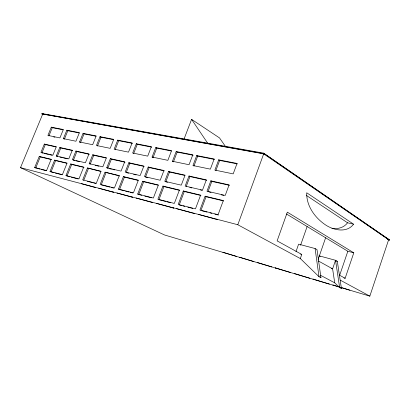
<?xml version="1.0" encoding="UTF-8"?>
<svg xmlns="http://www.w3.org/2000/svg" width="410" height="410" viewBox="0 0 410 410"><rect width="100%" height="100%" fill="white"/><g stroke="black" fill="none" stroke-linecap="round" stroke-linejoin="round"><path stroke-width="0.61" d="M387.64 239.65L387.932 238.779L263.533 153.13L43.737 113.857L41.789 113.857L263.691 153.858L237.81 224.741L300.325 258.551L319 276.688L320.948 277.713L317.022 249.654L315.095 248.542L298.613 244.155L295.999 251.591M42.66 114.195L20.5 167.669L164.518 234.971L369.83 296.143L388.634 239.747L263.23 153.54M343.959 277.949L345.143 278.293L353.794 252.816L287.343 212.17L277.124 240.885L301.765 254.436L300.325 258.551M339.623 275.377L347.839 251.268L286.467 213.984M318.104 259.494L325.627 237.774M300.566 245.262L307.131 226.54M263.133 154.216L263.533 153.13L389.5 240.081L388.255 239.783M205.102 196.19L199.931 210.012L218.094 214.681L223.322 200.557L205.102 196.19L206.086 196.738L223.686 200.967M210.842 180.841L206.978 191.168L225.218 195.426L229.118 184.879L210.842 180.841L211.816 181.415L229.477 185.32M218.694 159.849L214.866 170.083L233.187 173.891L237.052 163.431L218.694 159.849L219.652 160.448L237.39 163.918M200.926 210.545L206.086 196.738M207.962 191.726L211.816 181.415M215.829 170.673L219.652 160.448M183.306 190.963L178.207 204.426L195.462 208.864L200.618 195.114L183.306 190.963L184.3 191.506L200.987 195.514M188.974 176.013L185.161 186.073L202.494 190.122L206.343 179.846L188.974 176.013L189.953 176.577L206.696 180.282M196.723 155.559L192.941 165.532L210.356 169.151L214.179 158.967L196.723 155.559L197.687 156.148L214.512 159.444M184.3 191.506L179.206 204.954L181.671 205.584M186.15 186.622L189.953 176.577M193.915 166.111L197.687 156.148M162.934 186.078L157.901 199.204L174.332 203.432L179.421 190.03L162.934 186.078L163.933 186.611L179.805 190.424M168.525 171.498L164.764 181.307L181.271 185.161L185.074 175.152L168.525 171.498L169.514 172.051L184.828 175.444M172.446 161.273L176.177 151.546L192.808 154.79L189.036 164.723L172.446 161.273L173.425 161.847L177.151 152.13L176.177 151.546M163.933 186.611L158.911 199.726L165.604 201.448M165.758 181.85L169.514 172.051M184.059 139.016L191.583 119.361L219.534 137.929L225.7 146.795M137.724 194.017L142.69 181.22L158.378 184.982L153.361 198.04L137.724 194.017L138.739 194.535L143.695 181.753L158.173 185.228M148.205 167.008L144.494 176.572L160.202 180.241L163.954 170.488L148.205 167.008L149.199 167.562L164.338 170.909M152.074 157.045L155.754 147.559L171.58 150.649L167.864 160.325L152.074 157.045L153.058 157.609L156.733 148.133L171.339 150.993M149.199 167.562L145.494 177.11L147.913 177.673M118.51 189.077L123.41 176.597L138.354 180.18L133.404 192.905L118.51 189.077L119.525 189.589L124.414 177.12L138.114 180.41M128.848 162.734L125.188 172.062L140.153 175.557L143.854 166.05L128.848 162.734L129.842 163.277L144.223 166.46M136.294 143.756L132.661 153.012L147.708 156.138L151.377 146.703L136.294 143.756L137.273 144.325L151.726 147.154M129.842 163.277L126.188 172.595L128.684 173.179M133.65 153.571L137.273 144.325M105.016 172.185L100.189 184.367L114.39 188.021L119.274 175.608L105.016 172.185L119.658 175.982M106.774 167.762L110.382 158.655L124.696 161.817L121.047 171.098L106.774 167.762L107.779 168.284L111.382 159.193L125.07 162.222M117.726 140.133L114.144 149.168L128.499 152.151L132.123 142.941L117.726 140.133L118.715 140.691L132.476 143.387M106.026 172.707L101.203 184.869L109.849 187.093M115.138 149.717L118.715 140.691M87.463 167.977L82.697 179.867L96.258 183.357L101.07 171.242L87.463 167.977L100.845 171.462M89.19 163.657L92.752 154.765L106.421 157.783L102.823 166.839L89.19 163.657L90.2 164.174L93.752 155.293L106.18 158.04M99.999 136.673L96.463 145.499L110.172 148.343L113.744 139.354L99.999 136.673L100.983 137.222L113.478 139.666M83.717 180.369L88.473 168.489M97.457 146.037L100.983 137.222M65.984 175.572L70.684 163.954L83.691 167.075L78.945 178.903L65.984 175.572L67.004 176.064L71.694 164.461L84.081 167.434M75.901 151.044L72.391 159.731L85.418 162.775L88.97 153.929L75.901 151.044L76.901 151.567L89.344 154.319M79.566 141.988L83.051 133.363L96.191 135.925L92.67 144.709L79.566 141.988L80.555 142.521L84.035 133.906L95.925 136.233M76.901 151.567L73.395 160.243L74.635 160.535M49.999 171.462L54.632 160.105L67.076 163.088L62.397 174.65L49.999 171.462L51.014 171.949L55.637 160.602L66.84 163.293M56.313 155.974L59.778 147.482L72.283 150.244L68.777 158.89L56.313 155.974L57.318 156.482L60.777 148L72.657 150.624M63.391 138.626L66.83 130.195L79.407 132.65L75.932 141.235L63.391 138.626L64.385 139.154L67.819 130.728L79.197 132.958M34.691 167.526L39.257 156.415L51.178 159.275L46.561 170.575L34.691 167.526L39.857 169.079M44.341 144.074L40.923 152.382L52.859 155.17L56.313 146.718L44.341 144.074L45.336 144.581L56.114 146.964M51.296 127.161L47.903 135.413L59.916 137.903L63.345 129.514L51.296 127.161L52.28 127.689L63.125 129.811M35.701 168.008L40.267 156.912L51.593 159.633M45.336 144.581L41.922 152.879L43.117 153.161M48.892 135.93L52.28 127.689M43.393 114.682L43.737 113.857M353.579 224.183C346.932 233.167 333.817 230.353 325.714 225.039C315.049 217.935 306.321 206.051 306.706 192.777L353.579 224.183L347.557 222.784L306.239 195.324M347.557 222.784C344.051 227.647 337.666 229.344 331.951 228.288M41.789 113.857L263.886 153.658M177.151 152.13L193.156 155.262M53.7 136.93L54.899 137.181M44.311 153.437L48.488 154.416M49.682 154.698L52.07 155.257M59.814 157.066L62.305 157.65M63.55 157.942L67.291 158.813M75.876 160.822L79.596 161.694M95.156 165.333L98.871 166.204M109.019 168.577L111.499 169.156M112.74 169.448L114.605 169.883M133.67 174.342L136.166 174.926M166.368 181.994L167.593 182.281M189.861 187.488L191.716 187.923M200.382 189.953L202.238 190.383M209.177 192.008L210.996 192.433M221.328 194.852L223.757 195.421M388.634 239.747L389.218 239.886M41.046 169.381L46.386 170.76M51.634 172.108L54.115 172.748M55.35 173.066L62.171 174.819M67.619 176.223L70.089 176.859M71.319 177.176L78.11 178.924M87.412 181.317L92.342 182.588M93.577 182.906L96.042 183.542M111.084 187.416L113.555 188.052M120.12 189.738L124.291 190.814M125.48 191.121L129.058 192.039M130.247 192.346L132.63 192.961M139.338 194.688L141.742 195.309M144.75 196.082L151.362 197.784M166.819 201.761L170.468 202.704M182.906 205.902L184.751 206.379M187.831 207.173L192.761 208.439M202.135 210.853L206.978 212.098M210.002 212.877L211.816 213.349M214.845 214.128L218.474 215.06M347.839 251.268L353.794 252.816M20.5 167.669L237.81 224.741M335.523 260.832L337.317 261.324L341.433 288.481L339.639 287.533L334.719 282.818L320.379 275.223M300.535 254.097L301.765 254.436M331.408 268.524L332.607 268.863L334.719 282.818M339.547 286.979L332.833 284.981L333.458 285.309M340.766 287.343L349.925 290.213M81.2 183.608L95.766 187.662L94.741 187.165M223.588 252.575L222.912 252.247L236.621 256.455M98.672 188.2L113.872 192.428L112.852 191.921M240.383 257.577L239.717 257.249L253.918 261.611M39.257 156.415L40.267 156.912M116.968 193.002L132.861 197.42L131.846 196.913M257.823 262.774L257.162 262.446L271.886 266.961M54.632 160.105L55.637 160.602M136.161 198.045L152.792 202.658L151.782 202.145M275.945 268.171L275.294 267.848L290.567 272.527M70.684 163.954L71.694 164.461M156.318 203.339L173.737 208.167L172.733 207.65M294.79 273.788L294.144 273.46L310.001 278.318M59.778 147.482L60.777 148M176.602 208.664L194.837 213.712L193.838 213.19M313.568 279.384L312.933 279.056L329.384 284.094M123.41 176.597L124.414 177.12M198.307 214.363L217.438 219.657L216.449 219.13M92.752 154.765L93.752 155.293M142.69 181.22L143.695 181.753M110.382 158.655L111.382 159.193M340.285 280.163L369.83 296.143M66.83 130.195L67.819 130.728M83.051 133.363L84.035 133.906M339.126 274.982L345.143 278.293M318.339 260.945L332.607 268.863L335.539 260.299L319.354 255.886L320.261 256.404M337.317 261.324L335.539 260.299L339.639 287.533M155.754 147.559L156.733 148.133M387.932 238.779L389.5 240.081M340.51 287.594L341.433 288.481M320.041 276.832L320.948 277.713M191.583 119.361L207.603 143.075M315.095 248.542L319 276.688"/></g></svg>
